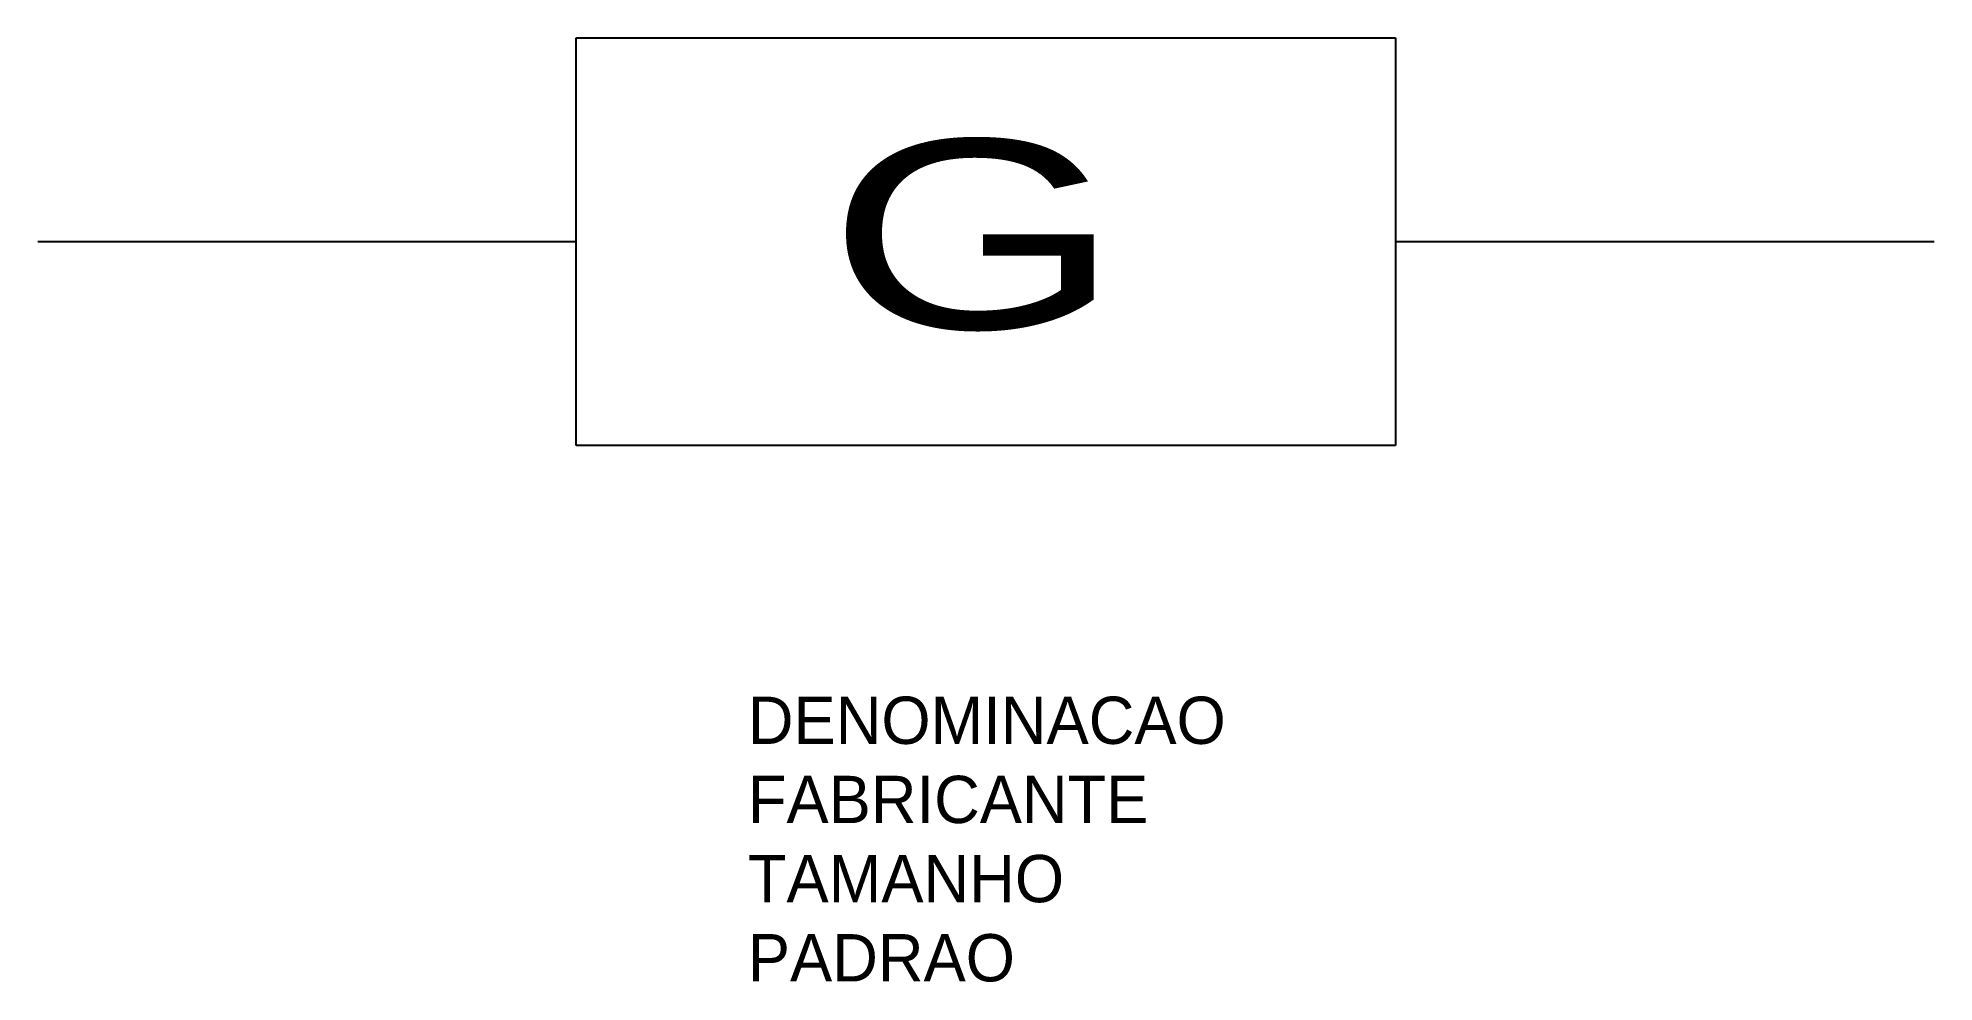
# Model space of a CAD drawing. Extents: x 103 to 303, y 91 to 191.
import ezdxf

# ---------------------------------------------------------------- set-up
doc = ezdxf.new("R2010")
doc.units = 0
doc.layers.add('TUPY', color=3, linetype='CONTINUOUS')

msp = doc.modelspace()

# ---------------------------------------------------------------- linework, layer by layer
at = {"layer": 'TUPY', "color": 0}
for p, q in [((159.68, 191.3), (246.29, 191.3)), ((159.68, 148.22), (159.68, 191.3)), ((246.29, 191.3), (246.29, 148.22)), ((102.77, 169.76), (159.68, 169.76)), ((246.29, 169.76), (303.2, 169.76)), ((246.29, 148.22), (159.68, 148.22))]:
    msp.add_line(p, q, dxfattribs=at)

# ---------------------------------------------------------------- texts
at = {"layer": 'TUPY', "color": 0, "width": 1.5}
msp.add_text('G', height=20, dxfattribs=at).set_placement((186.17, 160.54))
at = {"layer": 'TUPY', "color": 0, "flags": 1}
for tag, p, s in [('DENOMINACAO', (177.81, 116.65), 'MEDIDOR DE GAS'), ('FABRICANTE', (177.81, 108.28), ''), ('TAMANHO', (177.81, 99.91), ''), ('PADRAO', (177.81, 91.54), '')]:
    msp.add_attdef(tag, p, s, height=5, dxfattribs=at)

doc.saveas('drawing.dxf')
